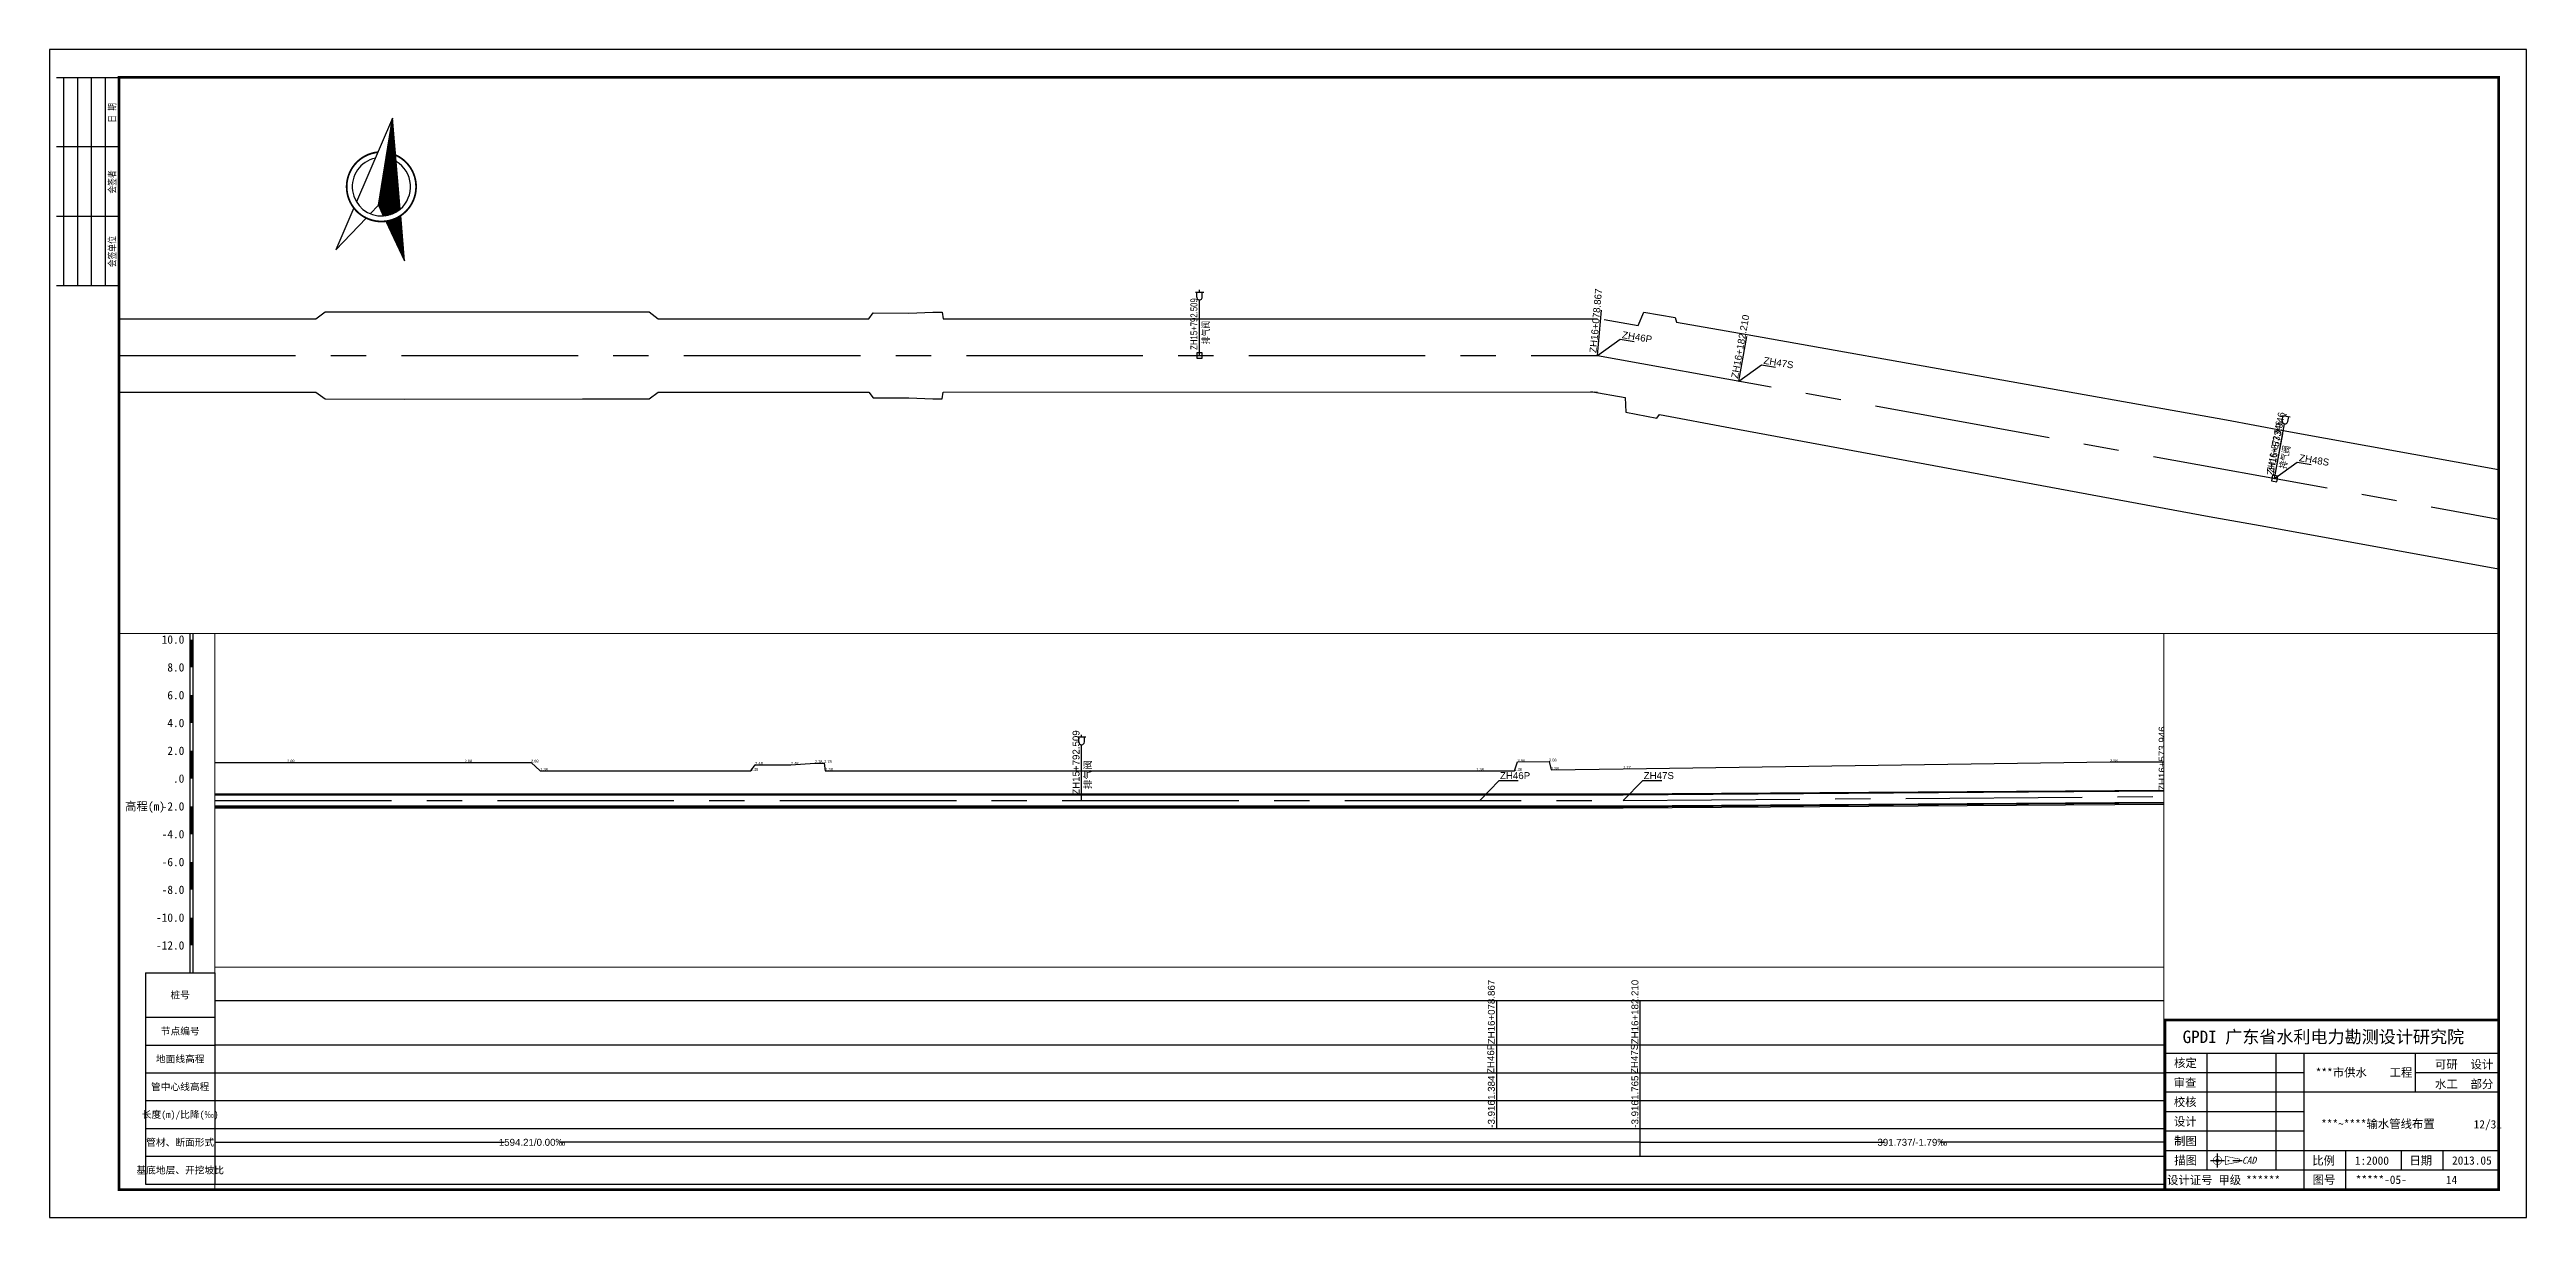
# Paper-space layout '14' of a CAD drawing. Header units: millimetres. Extents: x 0 to 891, y 0 to 420.
# The model-space entities are those that its viewports show. They can reach past a viewport. Long polylines and large blocks are cut down to what shows.
import ezdxf
from ezdxf.enums import TextEntityAlignment as Align
from ezdxf.lldxf.tags import DXFTag

# ---------------------------------------------------------------- set-up
doc = ezdxf.new("R2010")
doc.units = ezdxf.units.MM
doc.linetypes.add('CENTER', pattern=[50.8, 31.75, -6.35, 6.35, -6.35])
for name, color, linetype in [('pipe', 3, 'Continuous'), ('pipe_cen', 1, 'CENTER'), ('tab', 9, 'Continuous'), ('地形剖面', 4, 'Continuous'), ('布局裁图', 3, 'Continuous'), ('水工平面管线标注', 3, 'Continuous'), ('水工开挖线', 5, 'Continuous'), ('纵面管线标注', 3, 'Continuous'), ('附属设施', 2, 'Continuous')]:
    doc.layers.add(name, color=color, linetype=linetype)
doc.layers.add('管线-管廊边线-北线', color=4, linetype='管廊边线', lineweight=9)
doc.styles.add('FSD', font='')
doc.styles.add('HT', font='simhei.ttf')
doc.styles.get("Standard").update_dxf_attribs({"font": 'arial.ttf'})
doc.styles.get('FSD').set_extended_font_data('SimSun')
tags = doc.linetypes.add('管廊边线', pattern='A,50,-5,["管廊边线",Standard,S=2.54,R=0,X=-3.5,Y=-1.27],-12', length=67).pattern_tags.tags
tags[6] = DXFTag(74, 10)

# ---------------------------------------------------------------- blocks, each defined once
blk = doc.blocks.new('sign')
at = {"color": 7}
for p, q in [((-20, 0), (-20, -75)), ((-15, 0), (-15, -75)), ((-10, 0), (-10, -75)), ((-5, 0), (-5, -75)), ((0, -25), (-22.5, -25)), ((0, -50), (-22.5, -50))]:
    blk.add_line(p, q, dxfattribs=at)
blk.add_lwpolyline([(-22.5, 0), (0, 0), (0, -75), (-22.5, -75)], dxfattribs=at)
at = {"color": 3, "style": 'FSD', "width": 0.8}
for s, p in [('日 期', (-1.24, -16.3)), ('会签者', (-1.2, -41.81)), ('会签单位', (-1.2, -68.28))]:
    blk.add_text(s, height=2.5, rotation=90, dxfattribs=at).set_placement(p)
blk = doc.blocks.new('图框')
at = {"color": 7, "ltscale": 8}
for p, q in [((761, 10), (761, 71)), ((881, 71), (881, 10))]:
    blk.add_line(p, q, dxfattribs=at)
at = {"color": 7}
for p, q in [((881, 59), (761, 59)), ((776, 59), (776, 17)), ((801, 17), (801, 59)), ((811, 10), (811, 59)), ((851, 59), (851, 45)), ((811, 52), (761, 52)), ((881, 45), (761, 45)), ((881, 52), (851, 52)), ((811, 38), (761, 38)), ((811, 31), (761, 31)), ((881, 24), (761, 24)), ((826, 10), (826, 24)), ((846, 17), (846, 24)), ((861, 17), (861, 24)), ((881, 17), (761, 17))]:
    blk.add_line(p, q, dxfattribs=at)
at = {"color": 1}
for p, q in [((777.36, 20.51), (782.36, 20.51)), ((779.86, 18.01), (779.86, 23.01)), ((783.61, 20.51), (784.11, 20.51)), ((785.36, 20.51), (788.7, 20.51))]:
    blk.add_line(p, q, dxfattribs=at)
blk.add_lwpolyline([(0, 0), (891, 0), (891, 420), (0, 420)], close=True)
at = {"const_width": 1}
blk.add_lwpolyline([(25, 10), (25, 410), (881, 410), (881, 10)], close=True, dxfattribs=at)
at = {"color": 7, "const_width": 1}
blk.add_lwpolyline([(761, 10), (761, 71), (881, 71), (881, 10)], close=True, dxfattribs=at)
at = {"color": 5, "const_width": 0.2}
for points in [[(781.35, 20.66, 39.991666), (781.36, 20.51, 0.025005)], [(780.45, 20.57, 39.991666), (780.46, 20.51, 0.025005)]]:
    blk.add_lwpolyline(points, format="xyb", close=True, dxfattribs=at)
blk.add_lwpolyline([(787.7, 20.01), (782.7, 19.01), (782.7, 22.01), (787.7, 21.01)], close=True, dxfattribs=at)
blk.add_blockref('sign', (25, 410))
at = {"color": 3, "style": 'HT'}
for s, height, p in [('GPDI 广东省水利电力勘测设计研究院', 4.5, (767.32, 62.71)), ('***市供水', 3, (815.18, 50.63)), ('工程', 3, (841.77, 50.63)), ('可研', 3, (858.09, 53.54)), ('设计', 3, (870.9, 53.54)), ('水工', 3, (858.09, 46.44)), ('部分', 3, (870.9, 46.44)), ('***~****输水管线布置', 3, (817.12, 32.13)), ('比例', 3, (813.95, 18.94)), ('1:2000', 3, (829.29, 18.94)), ('日期', 3, (848.89, 18.98)), ('2013.05', 3, (864.23, 18.98)), ('图号', 3, (814.08, 12.06)), ('*****-05-', 3, (829.59, 12.06))]:
    blk.add_text(s, height=height, dxfattribs=at).set_placement(p)
at = {"color": 3, "ltscale": 8, "style": 'HT'}
for s, p in [('核定', (764.23, 55.53)), ('审查', (764.08, 48.46)), ('校核', (764.15, 41.51)), ('设计', (764.16, 34.49)), ('制图', (764.25, 27.48)), ('描图', (764.31, 20.49))]:
    blk.add_text(s, height=3, dxfattribs=at).set_placement(p, align=Align.MIDDLE_LEFT)
at = {"color": 3, "style": 'HT', "oblique": 15}
blk.add_text('CAD', height=2.5, dxfattribs=at).set_placement((788.67, 19.33))
at = {"color": 3, "ltscale": 8, "style": 'HT'}
for s, p in [('设计证号 ', (761.71, 11.94)), ('甲级 ', (780.19, 11.94)), ('******', (790.15, 11.94))]:
    blk.add_text(s, height=3, dxfattribs=at).set_placement(p)
blk = doc.blocks.new('*X9')
at = {"color": 0}
for p, q in [((2.948, 5.027), (2.95, 5.029)), ((2.948, 5.013), (2.953, 5.017)), ((2.948, 4.999), (2.955, 5.006)), ((2.948, 4.985), (2.958, 4.995)), ((2.948, 4.97), (2.961, 4.983)), ((2.948, 4.956), (2.964, 4.972)), ((2.948, 4.942), (2.967, 4.961)), ((2.948, 4.928), (2.97, 4.949)), ((2.948, 4.914), (2.972, 4.938)), ((2.948, 4.9), (2.975, 4.927)), ((2.948, 4.886), (2.978, 4.916)), ((2.948, 4.871), (2.981, 4.904)), ((2.948, 4.857), (2.984, 4.893)), ((2.948, 4.843), (2.987, 4.882)), ((2.948, 4.829), (2.989, 4.87)), ((2.948, 4.815), (2.992, 4.859)), ((2.948, 4.801), (2.995, 4.848)), ((2.948, 4.787), (2.998, 4.836)), ((2.948, 4.772), (3.001, 4.825)), ((2.948, 4.758), (3.004, 4.814)), ((2.948, 4.744), (3.006, 4.802)), ((2.948, 4.73), (3.009, 4.791)), ((2.948, 4.716), (3.012, 4.78)), ((2.948, 4.702), (3.015, 4.768)), ((2.948, 4.688), (3.018, 4.757)), ((2.948, 4.673), (3.02, 4.746)), ((2.948, 4.659), (3.023, 4.735)), ((2.948, 4.645), (3.026, 4.723)), ((2.948, 4.631), (3.029, 4.712)), ((2.948, 4.617), (3.032, 4.701)), ((2.948, 4.603), (3.035, 4.689)), ((2.948, 4.589), (3.037, 4.678)), ((2.948, 4.574), (3.04, 4.667)), ((2.948, 4.56), (3.043, 4.655)), ((2.948, 4.546), (3.046, 4.644)), ((2.948, 4.532), (3.049, 4.633)), ((2.948, 4.518), (3.052, 4.621)), ((2.948, 4.504), (3.054, 4.61)), ((2.948, 4.49), (3.057, 4.599)), ((2.948, 4.475), (3.06, 4.587)), ((2.948, 4.461), (3.063, 4.576)), ((2.948, 4.447), (3.066, 4.565)), ((2.948, 4.433), (3.069, 4.554)), ((2.948, 4.419), (3.071, 4.542)), ((2.948, 4.405), (3.074, 4.531)), ((2.948, 4.391), (3.077, 4.52)), ((2.948, 4.376), (3.08, 4.508)), ((2.948, 4.362), (3.083, 4.497)), ((2.948, 4.348), (3.086, 4.486)), ((2.948, 4.334), (3.088, 4.474)), ((2.948, 4.32), (3.091, 4.463)), ((2.948, 4.306), (3.094, 4.452)), ((2.948, 4.292), (3.097, 4.44)), ((2.948, 4.277), (3.1, 4.429)), ((2.948, 4.263), (3.103, 4.418)), ((2.948, 4.249), (3.105, 4.406)), ((2.948, 4.235), (3.108, 4.395)), ((2.948, 4.221), (3.111, 4.384)), ((2.948, 4.207), (3.114, 4.372)), ((2.948, 4.193), (3.117, 4.361)), ((2.948, 4.178), (3.119, 4.35)), ((2.948, 4.164), (3.122, 4.339)), ((2.948, 4.15), (3.125, 4.327)), ((2.948, 4.136), (3.128, 4.316)), ((2.948, 4.122), (3.131, 4.305)), ((2.948, 4.108), (3.134, 4.293)), ((2.948, 4.094), (3.136, 4.282)), ((2.948, 4.079), (3.139, 4.271)), ((2.948, 4.065), (3.142, 4.259)), ((2.948, 4.051), (3.145, 4.248)), ((2.948, 4.037), (3.148, 4.237)), ((2.948, 4.023), (3.151, 4.225)), ((2.948, 4.009), (3.153, 4.214)), ((2.948, 3.995), (3.156, 4.203)), ((2.948, 3.98), (3.159, 4.191)), ((2.948, 3.966), (3.162, 4.18)), ((2.948, 3.952), (3.165, 4.169)), ((2.948, 3.938), (3.168, 4.158)), ((2.948, 3.924), (3.17, 4.146)), ((2.948, 3.91), (3.173, 4.135)), ((2.948, 3.896), (3.176, 4.124)), ((2.948, 3.881), (3.179, 4.112)), ((2.948, 3.867), (3.182, 4.101)), ((2.948, 3.853), (3.185, 4.09)), ((2.948, 3.839), (3.187, 4.078)), ((2.948, 3.825), (3.19, 4.067)), ((2.948, 3.811), (3.193, 4.056)), ((2.948, 3.797), (3.196, 4.044)), ((2.948, 3.782), (3.199, 4.033)), ((2.948, 3.768), (3.202, 4.022)), ((2.953, 3.759), (3.204, 4.01)), ((2.958, 3.75), (3.207, 3.999)), ((2.964, 3.742), (3.21, 3.988)), ((2.97, 3.733), (3.213, 3.977)), ((2.976, 3.725), (3.216, 3.965)), ((2.981, 3.717), (3.218, 3.954)), ((2.987, 3.708), (3.221, 3.943)), ((2.993, 3.7), (3.224, 3.931)), ((2.999, 3.691), (3.227, 3.92)), ((3.004, 3.683), (3.23, 3.909)), ((3.01, 3.675), (3.233, 3.897)), ((3.016, 3.666), (3.235, 3.886)), ((3.022, 3.658), (3.238, 3.875)), ((3.027, 3.65), (3.241, 3.863)), ((3.033, 3.641), (3.244, 3.852)), ((3.039, 3.633), (3.247, 3.841)), ((3.048, 3.627), (3.25, 3.829)), ((3.067, 3.633), (3.252, 3.818)), ((3.088, 3.639), (3.255, 3.807)), ((3.111, 3.648), (3.258, 3.795)), ((3.137, 3.66), (3.261, 3.784)), ((3.169, 3.679), (3.264, 3.773)), ((3.223, 3.718), (3.266, 3.76))]:
    blk.add_line(p, q, dxfattribs=at)
blk = doc.blocks.new('*X8')
at = {"color": 0}
for p, q in [((3.102, 3.54), (3.132, 3.57)), ((3.108, 3.532), (3.157, 3.581)), ((3.114, 3.524), (3.185, 3.595)), ((3.119, 3.515), (3.219, 3.615)), ((3.125, 3.507), (3.276, 3.658)), ((3.131, 3.498), (3.292, 3.66)), ((3.137, 3.49), (3.295, 3.648)), ((3.142, 3.482), (3.298, 3.637)), ((3.148, 3.473), (3.301, 3.626)), ((3.154, 3.465), (3.303, 3.614)), ((3.16, 3.457), (3.306, 3.603)), ((3.165, 3.448), (3.309, 3.592)), ((3.171, 3.44), (3.312, 3.581)), ((3.177, 3.431), (3.315, 3.569)), ((3.096, 3.549), (3.11, 3.562)), ((3.183, 3.423), (3.317, 3.558)), ((3.188, 3.415), (3.32, 3.547)), ((3.194, 3.406), (3.323, 3.535)), ((3.2, 3.398), (3.326, 3.524)), ((3.206, 3.389), (3.329, 3.513)), ((3.211, 3.381), (3.332, 3.501)), ((3.217, 3.373), (3.334, 3.49)), ((3.223, 3.364), (3.337, 3.479)), ((3.229, 3.356), (3.34, 3.467)), ((3.234, 3.347), (3.343, 3.456)), ((3.24, 3.339), (3.346, 3.445)), ((3.246, 3.331), (3.349, 3.433)), ((3.252, 3.322), (3.351, 3.422)), ((3.257, 3.314), (3.354, 3.411)), ((3.263, 3.305), (3.357, 3.4)), ((3.269, 3.297), (3.36, 3.388)), ((3.275, 3.289), (3.363, 3.377)), ((3.28, 3.28), (3.366, 3.366)), ((3.286, 3.272), (3.368, 3.354)), ((3.292, 3.263), (3.371, 3.343)), ((3.298, 3.255), (3.374, 3.332)), ((3.303, 3.247), (3.377, 3.32)), ((3.309, 3.238), (3.38, 3.309)), ((3.315, 3.23), (3.383, 3.298)), ((3.321, 3.222), (3.385, 3.286)), ((3.326, 3.213), (3.388, 3.275)), ((3.332, 3.205), (3.391, 3.264)), ((3.338, 3.196), (3.394, 3.252)), ((3.344, 3.188), (3.397, 3.241)), ((3.349, 3.18), (3.4, 3.23)), ((3.355, 3.171), (3.402, 3.218)), ((3.361, 3.163), (3.405, 3.207)), ((3.367, 3.154), (3.408, 3.196)), ((3.372, 3.146), (3.411, 3.185)), ((3.378, 3.138), (3.414, 3.173)), ((3.384, 3.129), (3.416, 3.162)), ((3.39, 3.121), (3.419, 3.151)), ((3.395, 3.112), (3.422, 3.139)), ((3.401, 3.104), (3.425, 3.128)), ((3.407, 3.096), (3.428, 3.117)), ((3.413, 3.087), (3.431, 3.105)), ((3.418, 3.079), (3.433, 3.094)), ((3.424, 3.07), (3.436, 3.083)), ((3.43, 3.062), (3.439, 3.071)), ((3.436, 3.054), (3.442, 3.06)), ((3.441, 3.045), (3.445, 3.049)), ((3.447, 3.037), (3.448, 3.037))]:
    blk.add_line(p, q, dxfattribs=at)
blk = doc.blocks.new('zbz')
for p, q in [((0, 0), (-0.318, -1.274)), ((0, -1.27), (0, 0)), ((0.318, -1.274), (0, 0)), ((-0.341, -1.365), (-0.5, -2)), ((-0.095, -1.409), (0, -1.27)), ((0, -1.27), (0.095, -1.409)), ((0.5, -2), (0.341, -1.365)), ((-0.5, -2), (-0.143, -1.479)), ((0.143, -1.479), (0.5, -2))]:
    blk.add_line(p, q)
at = {"const_width": 0.025}
for points in [[(-0.129, -0.517, 1.014443), (0.143, -1.479, 1.014443)], [(0.341, -1.365, 0.588844), (0.129, -0.517, 1.014443)], [(0.143, -1.479, 0.115834), (0.341, -1.365, 1.014443)]]:
    blk.add_lwpolyline(points, format="xyb", dxfattribs=at)
for start, end in [(111.2477, 283.0769), (319.3202, 68.7523), (283.0769, 319.3202)]:
    blk.add_arc((0, -1), 0.42, start, end)
for name in ['*X9', '*X8']:
    blk.add_blockref(name, (-2.948, -5.035))
blk = doc.blocks.new('指北针')
at = {"xscale": 25, "yscale": 25, "zscale": 25}
blk.add_blockref('zbz', (12.5, 50), dxfattribs=at)
blk = doc.blocks.new('qin排气阀va')
at = {"layer": '附属设施'}
for points in [[(-1.5, 22.8), (1.5, 22.8)], [(-1, 21), (-1, 22.8)], [(0, 22.8), (0, 23.55)], [(0, 0), (0, 20)], [(1, 21), (1, 22.8)]]:
    blk.add_lwpolyline(points, dxfattribs=at)
blk.add_arc((0, 21), 1, 180, 0, dxfattribs=at)
blk.add_attdef('名称', text='', height=2.5, rotation=90, dxfattribs=at).set_placement((1, 4), align=Align.TOP_LEFT)
blk.add_attdef('ZH', text='', height=2.5, rotation=90, dxfattribs=at).set_placement((0, 2), align=Align.BOTTOM_LEFT)
blk = doc.blocks.new('qin排气阀pa')
at = {"layer": '附属设施'}
for points in [[(-1.5, 22.8), (1.5, 22.8)], [(-1, 21), (-1, 22.8)], [(0, 22.8), (0, 23.55)], [(0, 0), (0, 20)], [(1, 21), (1, 22.8)]]:
    blk.add_lwpolyline(points, dxfattribs=at)
blk.add_lwpolyline([(-1, -1), (1, -1), (1, 1), (-1, 1)], close=True, dxfattribs=at)
blk.add_arc((0, 21), 1, 180, 0, dxfattribs=at)
blk.add_attdef('名称', text='', height=2.5, rotation=90, dxfattribs=at).set_placement((1, 4), align=Align.TOP_LEFT)
blk.add_attdef('ZH', text='', height=2.5, rotation=90, dxfattribs=at).set_placement((0, 2), align=Align.BOTTOM_LEFT)

msp = doc.modelspace()

# ---------------------------------------------------------------- linework, layer by layer
at = {"layer": 'pipe'}
for points in [[(527846.8, 2381806.6), (529324.3, 2381806.6), (529427.6, 2381806.6), (529819.3, 2381809.4), (530225.1, 2381809.4)], [(527846.8, 2381806), (529324.3, 2381806), (529427.6, 2381806), (529819.3, 2381808.8), (530225.1, 2381808.8)], [(527846.8, 2381798), (529324.3, 2381798), (529427.6, 2381798), (529819.3, 2381800.8), (530225.1, 2381800.8)], [(527846.8, 2381797.4), (529324.3, 2381797.4), (529427.6, 2381797.4), (529819.3, 2381800.2), (530225.1, 2381800.2)], [(527846.8, 2381796.6), (529324.3, 2381796.6), (529427.6, 2381796.6), (529819.3, 2381799.4), (530225.1, 2381799.4)]]:
    msp.add_lwpolyline(points, dxfattribs=at)
at = {"layer": 'pipe_cen'}
for points in [[(525002.8, 2393182.6), (526460.9, 2393421.1), (527361.6, 2393405.2)], [(527833.4, 2381802), (529427.6, 2381802), (529819.3, 2381804.8), (530672.2, 2381804.8)]]:
    msp.add_lwpolyline(points, dxfattribs=at)
at = {"layer": 'tab'}
for points in [[(513183.4, 2381401.7), (554886.6, 2381401.7)], [(529324.3, 2381401.7), (529324.3, 2381309.7)], [(529427.6, 2381401.7), (529427.6, 2381309.7)], [(513183.4, 2381369.7), (554886.6, 2381369.7)], [(513183.4, 2381349.7), (554886.6, 2381349.7)], [(513183.4, 2381329.7), (554886.6, 2381329.7)], [(513183.4, 2381309.7), (554886.6, 2381309.7)], [(529427.6, 2381309.7), (529427.6, 2381289.7)], [(513183.4, 2381289.7), (554886.6, 2381289.7)], [(527833.4, 2381299.7), (527836.4, 2381299.7), (528610.5, 2381299.7)], [(529427.6, 2381299.7), (529424.6, 2381299.7), (528650.5, 2381299.7)], [(529427.6, 2381299.7), (529430.6, 2381299.7), (529603.5, 2381299.7)], [(529819.3, 2381299.7), (529816.3, 2381299.7), (529643.5, 2381299.7)], [(513183.4, 2381269.7), (554886.6, 2381269.7)]]:
    msp.add_lwpolyline(points, dxfattribs=at)
at = {"layer": '地形剖面'}
msp.add_lwpolyline([(528402.3, 2381823.2), (528408.9, 2381829.2), (528466.3, 2381829.2), (528594, 2381829.2), (528641.8, 2381829.2), (528648.4, 2381823.2), (528799.9, 2381823.2), (528803.1, 2381827.6), (528828.8, 2381827.6), (528846, 2381828.8), (528852.7, 2381828.8), (528853.5, 2381823.2), (529321.8, 2381823.2), (529349.3, 2381823.2), (529351.5, 2381829.6), (529374.2, 2381830), (529375.7, 2381824), (529427.6, 2381824.7), (529427.6, 2381824.7), (529777.9, 2381829.6), (529819.3, 2381829.7), (529819.3, 2381829.7), (530574.6, 2381830.4)], dxfattribs=at)
at = {"layer": '水工平面管线标注', "color": 9}
for points in [[(526460.9, 2393421.1), (526458.5, 2393453.7)], [(526564.2, 2393419.2), (526564.8, 2393451.9)], [(526955.9, 2393412.3), (526956.5, 2393445)], [(526460.9, 2393421.1), (526475, 2393435.2), (526485.3, 2393435.2)], [(526564.2, 2393419.2), (526578.4, 2393433.4), (526588.6, 2393433.4)], [(526955.9, 2393412.3), (526970, 2393426.5), (526980.3, 2393426.5)]]:
    msp.add_lwpolyline(points, dxfattribs=at)
at = {"layer": '水工平面管线标注'}
for points in [[(526460.6, 2393421.1, 0.5, 0.5, -1), (526461.1, 2393421.1, 0, 0, 0)], [(526460.6, 2393421.1, 0.5, 0.5, 1), (526461.1, 2393421.1, 0, 0, 0)], [(526564, 2393419.2, 0.5, 0.5, -1), (526564.5, 2393419.2, 0, 0, 0)], [(526564, 2393419.2, 0.5, 0.5, 1), (526564.5, 2393419.2, 0, 0, 0)], [(526955.6, 2393412.3, 0.5, 0.5, -1), (526956.1, 2393412.3, 0, 0, 0)], [(526955.6, 2393412.3, 0.5, 0.5, 1), (526956.1, 2393412.3, 0, 0, 0)]]:
    msp.add_lwpolyline(points, format="xyseb", dxfattribs=at)
at = {"layer": '水工开挖线'}
for points in [[(524998.6, 2393208.6), (525546.7, 2393298.2), (525552.5, 2393304.3), (525609.1, 2393313.5), (525735.2, 2393334.1), (525782.4, 2393341.8), (525789.6, 2393338), (525939.2, 2393362.4), (525941.6, 2393367.1), (525967, 2393371.2), (525983.9, 2393374.6), (525990.5, 2393375.7), (525992, 2393371.1), (526454.2, 2393446.7), (526456.6, 2393447.1)], [(526461.4, 2393447.4), (526486.3, 2393447), (526488.8, 2393457.1), (526511.5, 2393456.9), (526513, 2393453.9), (526564.8, 2393453.3), (526564.8, 2393453.3), (526915, 2393448.4), (526956.5, 2393447.5), (526956.5, 2393447.5), (527362.2, 2393440.5)], [(525007.1, 2393156.6), (525555.2, 2393246.2), (525562.6, 2393242.4), (525619.2, 2393251.6), (525745.3, 2393272.3), (525792.5, 2393280), (525798.1, 2393286), (525947.7, 2393310.4), (525951.5, 2393306.8), (525976.9, 2393310.9), (525994, 2393313.1), (526000.6, 2393314.2), (526000.5, 2393319.1), (526462.7, 2393394.7), (526465.2, 2393395)], [(526460.4, 2393394.7), (526485.4, 2393394.3), (526487.5, 2393384), (526510.2, 2393383.4), (526511.8, 2393386.4), (526563.6, 2393385.1), (526563.6, 2393385.1), (526913.8, 2393377.8), (526955.3, 2393377.2), (526955.3, 2393377.2), (527361, 2393369.8)]]:
    msp.add_lwpolyline(points, dxfattribs=at)
at = {"layer": '管线-管廊边线-北线', "color": 2, "linetype": 'CENTER'}
msp.add_lwpolyline([(525002.8, 2393182.6), (526460.9, 2393421.1), (527361.6, 2393405.2)], dxfattribs=at)
at = {"layer": '纵面管线标注', "color": 9}
for points in [[(529324.3, 2381802), (529338.4, 2381816.2), (529351.9, 2381816.2)], [(529427.6, 2381802), (529441.8, 2381816.2), (529455.3, 2381816.2)], [(529819.3, 2381804.8), (529833.5, 2381819), (529847, 2381819)]]:
    msp.add_lwpolyline(points, dxfattribs=at)

# ---------------------------------------------------------------- block references
at = {"layer": '附属设施'}
ref = msp.add_blockref('qin排气阀pa', (526955.9, 2393412.3), dxfattribs=dict(at, xscale=2, yscale=2, zscale=2, rotation=358.9902497595043))
ref.add_attrib('ZH', 'ZH16+573.946', dxfattribs={"height": 5, "rotation": 88.9902, "width": 0.8}).set_placement((526956, 2393416.3), align=Align.BOTTOM_LEFT)
ref.add_attrib('名称', '排气阀', dxfattribs={"height": 5, "rotation": 88.9902, "width": 0.8}).set_placement((526958, 2393420.3), align=Align.TOP_LEFT)
ref = msp.add_blockref('qin排气阀pa', (526178.3, 2393374.8), dxfattribs=dict(at, xscale=2, yscale=2, zscale=2, rotation=9.288180835369063))
ref.add_attrib('ZH', 'ZH15+792.509', dxfattribs={"height": 5, "rotation": 99.2882, "width": 0.8}).set_placement((526177.6, 2393378.8), align=Align.BOTTOM_LEFT)
ref.add_attrib('名称', '排气阀', dxfattribs={"height": 5, "rotation": 99.2882, "width": 0.8}).set_placement((526179, 2393383.1), align=Align.TOP_LEFT)
ref = msp.add_blockref('qin排气阀pa', (525371.9, 2393242.9), dxfattribs=dict(at, xscale=2, yscale=2, zscale=2, rotation=9.288180835369063))
ref.add_attrib('ZH', 'ZH14+975.353', dxfattribs={"height": 5, "rotation": 99.2882, "width": 0.8}).set_placement((525371.2, 2393246.9), align=Align.BOTTOM_LEFT)
ref.add_attrib('名称', '排气阀', dxfattribs={"height": 5, "rotation": 99.2882, "width": 0.8}).set_placement((525372.5, 2393251.2), align=Align.TOP_LEFT)
at = {"layer": '附属设施', "xscale": 2, "yscale": 2, "zscale": 2}
for p, values in [((529037.9, 2381802), {'ZH': 'ZH15+792.509', '名称': '排气阀'}), ((529819.3, 2381804.8), {'ZH': 'ZH16+573.946', '名称': '排气阀'})]:
    msp.add_blockref('qin排气阀va', p, dxfattribs=at).add_auto_attribs(values)

# ---------------------------------------------------------------- texts
at = {"layer": 'tab', "color": 3}
for s, p in [('ZH16+078.867', (529323.2, 2381370.2)), ('ZH16+182.210', (529426.5, 2381370.2)), ('1.384', (529323.2, 2381330.2)), ('1.765', (529426.5, 2381330.2)), ('-3.916', (529323.2, 2381310.2)), ('-3.916', (529426.5, 2381310.2))]:
    msp.add_text(s, height=5, rotation=90, dxfattribs=at).set_placement(p)
for s, p in [('ZH46P', (529324.3, 2381359.7)), ('ZH47S', (529427.6, 2381359.7))]:
    msp.add_text(s, height=5, rotation=90, dxfattribs=at).set_placement(p, align=Align.BOTTOM_CENTER)
for s, p in [('1594.21/0.00‰', (528630.5, 2381299.7)), ('391.737/-1.79‰', (529623.5, 2381299.7))]:
    msp.add_text(s, height=5, dxfattribs=at).set_placement(p, align=Align.MIDDLE_CENTER)
at = {"layer": '地形剖面', "color": 9}
for s, p in [('1.38', (528402.3, 2381823.2)), ('2.88', (528408.9, 2381829.2)), ('2.88', (528466.3, 2381829.2)), ('2.88', (528594, 2381829.2)), ('2.88', (528641.8, 2381829.2)), ('1.38', (528648.4, 2381823.2)), ('1.38', (528799.9, 2381823.2)), ('2.48', (528803.1, 2381827.6)), ('2.48', (528828.8, 2381827.6)), ('2.78', (528846, 2381828.8)), ('2.78', (528852.7, 2381828.8)), ('1.38', (528853.5, 2381823.2)), ('1.38', (529321.8, 2381823.2)), ('1.38', (529349.3, 2381823.2)), ('2.98', (529351.5, 2381829.6)), ('3.08', (529374.2, 2381830)), ('1.58', (529375.7, 2381824)), ('1.77', (529427.6, 2381824.7)), ('1.77', (529427.6, 2381824.7)), ('2.98', (529777.9, 2381829.6)), ('3.0', (529819.3, 2381829.7)), ('3.0', (529819.3, 2381829.7))]:
    msp.add_text(s, height=2, dxfattribs=at).set_placement(p)
at = {"layer": '水工平面管线标注'}
for s, rotation, p in [('ZH16+078.867', 94.1392, (526459.8, 2393422.5)), ('ZH16+182.210', 88.9902, (526563.3, 2393420.7)), ('ZH16+573.946', 88.9902, (526954.9, 2393413.8))]:
    msp.add_text(s, height=5, rotation=rotation, dxfattribs=at).set_placement(p)
for s, p in [('ZH46P', (526476, 2393436.2)), ('ZH47S', (526579.4, 2393434.4)), ('ZH48S', (526971, 2393427.5))]:
    msp.add_text(s, height=5, dxfattribs=at).set_placement(p)
at = {"layer": '纵面管线标注'}
for s, p in [('ZH46P', (529338.9, 2381817.3)), ('ZH47S', (529442.3, 2381817.3))]:
    msp.add_text(s, height=5, dxfattribs=at).set_placement(p)

psp = doc.layouts.new('14')

# ---------------------------------------------------------------- linework, layer by layer
at = {"layer": '布局裁图'}
for points in [[(50.5, 210), (50.5, 88)], [(51.5, 210), (51.5, 88)], [(34.5, 88), (59.5, 88)], [(34.5, 88), (34.5, 12)], [(59.5, 88), (59.5, 12)], [(34.5, 72), (59.5, 72)], [(34.5, 62), (59.5, 62)], [(34.5, 52), (59.5, 52)], [(34.5, 42), (59.5, 42)], [(34.5, 32), (59.5, 32)], [(34.5, 22), (59.5, 22)], [(34.5, 12), (59.5, 12)]]:
    psp.add_lwpolyline(points, dxfattribs=at)
for points in [[(50.5, 207.832), (51.5, 207.832), (50.5, 197.832), (51.5, 197.832)], [(50.5, 187.832), (51.5, 187.832), (50.5, 177.832), (51.5, 177.832)], [(50.5, 167.832), (51.5, 167.832), (50.5, 157.832), (51.5, 157.832)], [(50.5, 147.832), (51.5, 147.832), (50.5, 137.832), (51.5, 137.832)], [(50.5, 127.832), (51.5, 127.832), (50.5, 117.832), (51.5, 117.832)], [(50.5, 107.832), (51.5, 107.832), (50.5, 97.832), (51.5, 97.832)]]:
    psp.add_solid(points, dxfattribs=at)

# ---------------------------------------------------------------- block references
psp.add_blockref('图框', (0, 0), dxfattribs=at)
at = {"layer": '布局裁图', "rotation": 350.7118191646309}
psp.add_blockref('指北针', (103, 348), dxfattribs=at)

# ---------------------------------------------------------------- texts
at = {"layer": '布局裁图', "style": 'HT'}
for s, p in [('10.0', (48.5, 207.832)), ('8.0', (48.5, 197.832)), ('6.0', (48.5, 187.832)), ('4.0', (48.5, 177.832)), ('2.0', (48.5, 167.832)), ('.0', (48.5, 157.832)), ('高程(m)', (41.5, 147.832)), ('-2.0', (48.5, 147.832)), ('-4.0', (48.5, 137.832)), ('-6.0', (48.5, 127.832)), ('-8.0', (48.5, 117.832)), ('-10.0', (48.5, 107.832)), ('-12.0', (48.5, 97.832))]:
    psp.add_text(s, height=3, dxfattribs=at).set_placement(p, align=Align.MIDDLE_RIGHT)
for s, p in [('桩号', (47, 80)), ('节点编号', (47, 67)), ('地面线高程', (47, 57)), ('管中心线高程', (47, 47)), ('长度(m)/比降(‰)', (47, 37)), ('管材、断面形式', (47, 27)), ('基底地层、开挖坡比', (47, 17))]:
    psp.add_text(s, height=2.5, dxfattribs=at).set_placement(p, align=Align.MIDDLE_CENTER)
for s, p in [('12/31', (872, 32)), ('14', (862, 12))]:
    psp.add_text(s, height=3, dxfattribs=at).set_placement(p)

# ---------------------------------------------------------------- viewports
at = {"layer": '布局裁图', "view_twist_angle": 350.711819165}
psp.add_viewport(center=(453, 310), size=(856, 200), view_center_point=(905649.528, 2277070.067), view_height=400, dxfattribs=at)
at = {"layer": '布局裁图'}
for center, size, view_center_point, view_height, status in [((410, 150), (701, 120), (529115.403, 2381802.014), 240, 3), ((410, 50), (701, 80), (529103.403, 2381345.658), 160, 4)]:
    psp.add_viewport(center=center, size=size, view_center_point=view_center_point, view_height=view_height, status=status, dxfattribs=at)

doc.saveas('drawing.dxf')
